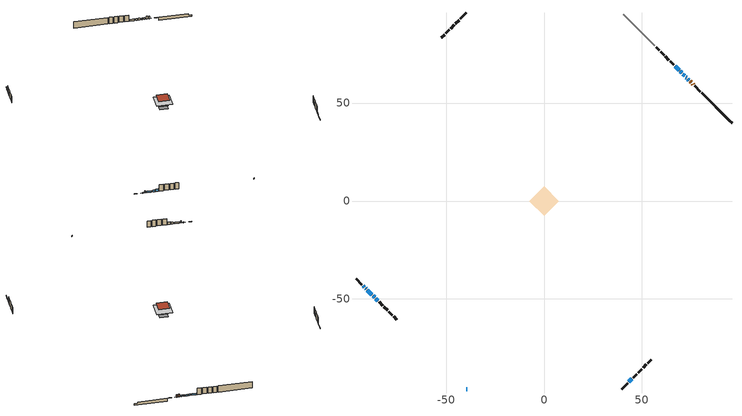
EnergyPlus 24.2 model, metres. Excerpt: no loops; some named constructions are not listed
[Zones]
conditioned space
 floor outside (Floor1 construction): -3.93,0 0,3.93 3.93,0 0,-3.93 z1.37
 floor adiabatic (AdiabaticFloorConstruction): -7.63,0 0,7.63 7.63,0 0,-7.63 z3.81
 floor foundation (Slab1 construction): -3.96,0 0,3.96 3.96,0 0,-3.96 z-0.98
 wall outside (RimJoist1 construction): 39.75,-95.96 42.69,-93.02 / -95.96,-39.75 -93.02,-42.69 / -39.75,95.96 -42.69,93.02 / 79.87,55.83 76.93,58.78 z1.37:1.67
 wall outside (AdiabaticWallConstruction 1): 76.27,59.43 75.85,59.86 / 75.19,60.51 74.61,61.1 z1.37:3.4
 wall outside (AdiabaticWallConstruction): 73.95,61.75 73.48,62.23 / -90.15,-45.56 -87.93,-47.78 / 72.82,62.88 72.45,63.26 / 71.79,63.92 70.91,64.8 / 43.35,-92.36 44.89,-90.82 / 70.25,65.45 69.59,66.12 / 68.93,66.77 66.94,68.76 z1.37:2.59; -92.36,-43.34 -91.75,-43.96 z1.37:1.93; -91.09,-44.61 -90.8,-44.9 z1.37:3.05; -87.27,-48.44 -86.48,-49.23 z1.37:2.87; -85.82,-49.88 -84.81,-50.89 z1.37:3.35; -39.75,-95.96 -39.19,-95.96 z1.37:2.29
 wall outside (Wall1 construction): 45.55,-90.16 47.38,-88.33 / -84.16,-51.55 -82.33,-53.38 / -43.35,92.36 -45.18,90.53 / 66.29,69.42 64.46,71.25 z1.37:6.25
 wall outside (Wall2 construction): 48.03,-87.67 49.88,-85.82 / -81.67,-54.04 -79.82,-55.89 / -45.83,89.87 -47.68,88.02 / 63.8,71.91 61.95,73.76 z1.37:6.25
 wall outside (Wall3 construction): 50.54,-85.17 52.29,-83.42 / -79.16,-56.54 -77.41,-58.29 / -48.34,87.36 -50.09,85.62 / 61.29,74.41 59.54,76.16 z1.37:6.25
 wall outside (Wall4 construction): 52.95,-82.76 54.62,-81.09 / -76.76,-58.95 -75.09,-60.62 / -50.75,84.96 -52.42,83.29 / 58.89,76.82 57.21,78.49 z1.37:6.25
 wall foundation (FoundationWall1 construction): 80.53,55.18,-0.98 80.53,55.18,1.37 94.42,41.29,1.37 94.42,41.29,0.3 95.96,39.75,0.3 95.96,39.75,-0.98
 wall adiabatic (Wall5 construction): 56.56,79.15 40.4,95.3 z1.37:6.25
 window (WindowConstruction): 73.95,61.75 73.48,62.22 z1.37:2.59
 window (WindowConstruction 7): -92.36,-43.35 -91.75,-43.96 z1.37:1.93
 window (WindowConstruction 8): -91.09,-44.61 -90.81,-44.9 z1.37:3.05
 window (WindowConstruction 9): -90.15,-45.56 -87.93,-47.78 z1.37:2.59
 window (WindowConstruction 11): 72.82,62.88 72.45,63.26 z1.37:2.59
 window (WindowConstruction 1): 71.79,63.92 70.91,64.8 z1.37:2.59
 window (WindowConstruction 2): 43.35,-92.36 44.89,-90.82 z1.37:2.59
 window (WindowConstruction 3): -87.27,-48.44 -86.48,-49.23 z1.37:2.87
 window (WindowConstruction 4): -85.82,-49.88 -84.81,-50.89 z1.37:3.35
 window (WindowConstruction 5): 70.25,65.46 69.59,66.12 z1.37:2.59
 window (WindowConstruction 6): 68.93,66.77 66.94,68.76 z1.37:2.59
 window (WindowConstruction 10): -39.75,-95.96 -39.19,-95.96 z1.37:2.28
 door (Door): 76.27,59.43 75.85,59.86 z1.37:3.4
 door (Door 1): 75.19,60.51 74.61,61.1 z1.37:3.4
 ceiling adiabatic (AdiabaticFloorConstruction): 0,-7.63 7.63,0 0,7.63 -7.63,0 z3.81
 roof outside (Roof1 construction): 0,5.37 -5.37,0 0,-5.37 5.37,0 z6.25
[EnergyManagementSystem:OutputVariable] Type of Data in Variable=Summed; Update Frequency=ZoneTimestep
Name | EMS Variable | EMS Program or Subroutine | Units
loads_clg_windows_conduction_annual_outvar; Energy Management System Output Variable 31 | loads_clg_windows_conduction | component_loads_program | J
loads_clg_windows_solar_annual_outvar; Energy Management System Output Variable 32 | loads_clg_windows_solar | component_loads_program | J
loads_clg_skylights_conduction_annual_outvar; Energy Management System Output Variable 33 | loads_clg_skylights_conduction | component_loads_program | J
loads_clg_skylights_solar_annual_outvar; Energy Management System Output Variable 34 | loads_clg_skylights_solar | component_loads_program | J
loads_clg_floors_annual_outvar; Energy Management System Output Variable 35 | loads_clg_floors | component_loads_program | J
loads_clg_slabs_annual_outvar; Energy Management System Output Variable 36 | loads_clg_slabs | component_loads_program | J
loads_clg_internal_mass_annual_outvar; Energy Management System Output Variable 37 | loads_clg_internal_mass | component_loads_program | J
loads_clg_infil_annual_outvar; Energy Management System Output Variable 38 | loads_clg_infil | component_loads_program | J
loads_clg_natvent_annual_outvar; Energy Management System Output Variable 39 | loads_clg_natvent | component_loads_program | J
loads_clg_mechvent_annual_outvar; Energy Management System Output Variable 40 | loads_clg_mechvent | component_loads_program | J
loads_clg_whf_annual_outvar; Energy Management System Output Variable 41 | loads_clg_whf | component_loads_program | J
loads_clg_ducts_annual_outvar; Energy Management System Output Variable 42 | loads_clg_ducts | component_loads_program | J
loads_clg_intgains_annual_outvar; Energy Management System Output Variable 43 | loads_clg_intgains | component_loads_program | J
loads_clg_lighting_annual_outvar; Energy Management System Output Variable 44 | loads_clg_lighting | component_loads_program | J
loads_htg_tot_annual_outvar; Energy Management System Output Variable 1; Energy Management System Output Variable 45 | loads_htg_tot | total_loads_program | J
loads_clg_tot_annual_outvar; Energy Management System Output Variable 2; Energy Management System Output Variable 46 | loads_clg_tot | total_loads_program | J
Energy Management System Output Variable 3 | htg_unmet_hours | unmet_hours_program | hr
Energy Management System Output Variable 4 | clg_unmet_hours | unmet_hours_program | hr
Energy Management System Output Variable 5 | loads_htg_roofs | component_loads_program | J
Energy Management System Output Variable 6 | loads_htg_ceilings | component_loads_program | J
Energy Management System Output Variable 7 | loads_htg_walls | component_loads_program | J
Energy Management System Output Variable 8 | loads_htg_rim_joists | component_loads_program | J
Energy Management System Output Variable 9 | loads_htg_foundation_walls | component_loads_program | J
Energy Management System Output Variable 10 | loads_htg_doors | component_loads_program | J
Energy Management System Output Variable 11 | loads_htg_windows_conduction | component_loads_program | J
Energy Management System Output Variable 12 | loads_htg_windows_solar | component_loads_program | J
Energy Management System Output Variable 13 | loads_htg_skylights_conduction | component_loads_program | J
Energy Management System Output Variable 14 | loads_htg_skylights_solar | component_loads_program | J
Energy Management System Output Variable 15 | loads_htg_floors | component_loads_program | J
Energy Management System Output Variable 16 | loads_htg_slabs | component_loads_program | J
Energy Management System Output Variable 17 | loads_htg_internal_mass | component_loads_program | J
Energy Management System Output Variable 18 | loads_htg_infil | component_loads_program | J
Energy Management System Output Variable 19 | loads_htg_natvent | component_loads_program | J
Energy Management System Output Variable 20 | loads_htg_mechvent | component_loads_program | J
Energy Management System Output Variable 21 | loads_htg_whf | component_loads_program | J
Energy Management System Output Variable 22 | loads_htg_ducts | component_loads_program | J
Energy Management System Output Variable 23 | loads_htg_intgains | component_loads_program | J
Energy Management System Output Variable 24 | loads_htg_lighting | component_loads_program | J
Energy Management System Output Variable 25 | loads_clg_roofs | component_loads_program | J
Energy Management System Output Variable 26 | loads_clg_ceilings | component_loads_program | J
Energy Management System Output Variable 27 | loads_clg_walls | component_loads_program | J
Energy Management System Output Variable 28 | loads_clg_rim_joists | component_loads_program | J
Energy Management System Output Variable 29 | loads_clg_foundation_walls | component_loads_program | J
Energy Management System Output Variable 30 | loads_clg_doors | component_loads_program | J
[Schedule:Day:Interval]
interior lighting schedule day: No, 01:00, 0.108182, 04:00, 0.0901515, 05:00, 0.0991667, 06:00, 0.162273, 07:00, 0.270455, 08:00, 0.342576, 10:00, 0.369621, 11:00, 0.351591, 12:00, 0.333561, 13:00, 0.324545, 14:00, 0.31553, 15:00, 0.333561, 16:00, 0.369621, 17:00, 0.450758, 18:00, 0.585985, 19:00, 0.775303, 20:00, 0.955606, 21:00, 0.991667, 22:00, 0.712197, 23:00, 0.360606, 24:00, 0.162273
interior lighting schedule day 1: No, 01:00, 0.100909, 04:00, 0.0840909, 05:00, 0.0925, 06:00, 0.151364, 07:00, 0.252273, 08:00, 0.319545, 10:00, 0.344773, 11:00, 0.327955, 12:00, 0.311136, 13:00, 0.302727, 14:00, 0.294318, 15:00, 0.311136, 16:00, 0.344773, 17:00, 0.420455, 18:00, 0.546591, 19:00, 0.723182, 20:00, 0.891364, 21:00, 0.925, 22:00, 0.664318, 23:00, 0.336364, 24:00, 0.151364
interior lighting schedule day 2: No, 01:00, 0.0927273, 04:00, 0.0772727, 05:00, 0.085, 06:00, 0.139091, 07:00, 0.231818, 08:00, 0.293636, 10:00, 0.316818, 11:00, 0.301364, 12:00, 0.285909, 13:00, 0.278182, 14:00, 0.270455, 15:00, 0.285909, 16:00, 0.316818, 17:00, 0.386364, 18:00, 0.502273, 19:00, 0.664545, 20:00, 0.819091, 21:00, 0.85, 22:00, 0.610455, 23:00, 0.309091, 24:00, 0.139091
interior lighting schedule day 3: No, 01:00, 0.0845455, 04:00, 0.0704545, 05:00, 0.0775, 06:00, 0.126818, 07:00, 0.211364, 08:00, 0.267727, 10:00, 0.288864, 11:00, 0.274773, 12:00, 0.260682, 13:00, 0.253636, 14:00, 0.246591, 15:00, 0.260682, 16:00, 0.288864, 17:00, 0.352273, 18:00, 0.457955, 19:00, 0.605909, 20:00, 0.746818, 21:00, 0.775, 22:00, 0.556591, 23:00, 0.281818, 24:00, 0.126818
interior lighting schedule day 4: No, 01:00, 0.0763636, 04:00, 0.0636364, 05:00, 0.07, 06:00, 0.114545, 07:00, 0.190909, 08:00, 0.241818, 10:00, 0.260909, 11:00, 0.248182, 12:00, 0.235455, 13:00, 0.229091, 14:00, 0.222727, 15:00, 0.235455, 16:00, 0.260909, 17:00, 0.318182, 18:00, 0.413636, 19:00, 0.547273, 20:00, 0.674545, 21:00, 0.7, 22:00, 0.502727, 23:00, 0.254545, 24:00, 0.114545
interior lighting schedule day 5: No, 01:00, 0.0727273, 04:00, 0.0606061, 05:00, 0.0666667, 06:00, 0.109091, 07:00, 0.181818, 08:00, 0.230303, 10:00, 0.248485, 11:00, 0.236364, 12:00, 0.224242, 13:00, 0.218182, 14:00, 0.212121, 15:00, 0.224242, 16:00, 0.248485, 17:00, 0.30303, 18:00, 0.393939, 19:00, 0.521212, 20:00, 0.642424, 21:00, 0.666667, 22:00, 0.478788, 23:00, 0.242424, 24:00, 0.109091
interior lighting schedule day 6: No, 01:00, 0.0745455, 04:00, 0.0621212, 05:00, 0.0683333, 06:00, 0.111818, 07:00, 0.186364, 08:00, 0.236061, 10:00, 0.254697, 11:00, 0.242273, 12:00, 0.229848, 13:00, 0.223636, 14:00, 0.217424, 15:00, 0.229848, 16:00, 0.254697, 17:00, 0.310606, 18:00, 0.403788, 19:00, 0.534242, 20:00, 0.658485, 21:00, 0.683333, 22:00, 0.490758, 23:00, 0.248485, 24:00, 0.111818
interior lighting schedule day 7: No, 01:00, 0.08, 04:00, 0.0666667, 05:00, 0.0733333, 06:00, 0.12, 07:00, 0.2, 08:00, 0.253333, 10:00, 0.273333, 11:00, 0.26, 12:00, 0.246667, 13:00, 0.24, 14:00, 0.233333, 15:00, 0.246667, 16:00, 0.273333, 17:00, 0.333333, 18:00, 0.433333, 19:00, 0.573333, 20:00, 0.706667, 21:00, 0.733333, 22:00, 0.526667, 23:00, 0.266667, 24:00, 0.12
interior lighting schedule day 8: No, 01:00, 0.0890909, 04:00, 0.0742424, 05:00, 0.0816667, 06:00, 0.133636, 07:00, 0.222727, 08:00, 0.282121, 10:00, 0.304394, 11:00, 0.289545, 12:00, 0.274697, 13:00, 0.267273, 14:00, 0.259848, 15:00, 0.274697, 16:00, 0.304394, 17:00, 0.371212, 18:00, 0.482576, 19:00, 0.638485, 20:00, 0.78697, 21:00, 0.816667, 22:00, 0.586515, 23:00, 0.29697, 24:00, 0.133636
interior lighting schedule day 9: No, 01:00, 0.0972727, 04:00, 0.0810606, 05:00, 0.0891667, 06:00, 0.145909, 07:00, 0.243182, 08:00, 0.30803, 10:00, 0.332348, 11:00, 0.316136, 12:00, 0.299924, 13:00, 0.291818, 14:00, 0.283712, 15:00, 0.299924, 16:00, 0.332348, 17:00, 0.405303, 18:00, 0.526894, 19:00, 0.697121, 20:00, 0.859242, 21:00, 0.891667, 22:00, 0.640379, 23:00, 0.324242, 24:00, 0.145909
interior lighting schedule day 10: No, 01:00, 0.105455, 04:00, 0.0878788, 05:00, 0.0966667, 06:00, 0.158182, 07:00, 0.263636, 08:00, 0.333939, 10:00, 0.360303, 11:00, 0.342727, 12:00, 0.325152, 13:00, 0.316364, 14:00, 0.307576, 15:00, 0.325152, 16:00, 0.360303, 17:00, 0.439394, 18:00, 0.571212, 19:00, 0.755758, 20:00, 0.931515, 21:00, 0.966667, 22:00, 0.694242, 23:00, 0.351515, 24:00, 0.158182
interior lighting schedule day 11: No, 01:00, 0.109091, 04:00, 0.0909091, 05:00, 0.1, 06:00, 0.163636, 07:00, 0.272727, 08:00, 0.345455, 10:00, 0.372727, 11:00, 0.354545, 12:00, 0.336364, 13:00, 0.327273, 14:00, 0.318182, 15:00, 0.336364, 16:00, 0.372727, 17:00, 0.454545, 18:00, 0.590909, 19:00, 0.781818, 20:00, 0.963636, 21:00, 1, 22:00, 0.718182, 23:00, 0.363636, 24:00, 0.163636
interior lighting schedule default day; occupants schedule default day; clothes dryer schedule default day; cooking range schedule default day; mech vent bath fan 0 schedule default day; mech vent bath fan 1 schedule default day; mech vent range fan 0 schedule default day; misc plug loads schedule default day; general water use schedule default day; heating setpoint default day; cooling setpoint default day; clothes dryer exhaust 0 schedule default day; cooling season schedule day; cooling season schedule day 2; cooling season schedule default day; exterior lighting schedule default day; natural vent schedule default day: No, 24:00, 0
occupants schedule day: No, 05:00, 0.426829, 06:00, 0.719512, 07:00, 1, 08:00, 0.670732, 09:00, 0.329268, 14:00, 0.170732, 15:00, 0.231707, 16:00, 0.329268, 17:00, 0.5, 18:00, 0.670732, 19:00, 0.829268, 21:00, 1, 22:00, 0.853659, 23:00, 0.646341, 24:00, 0.426829
clothes dryer schedule day; clothes dryer exhaust 0 schedule day: No, 01:00, 0.123457, 02:00, 0.0740741, 03:00, 0.0493827, 04:00, 0.0246914, 05:00, 0.0493827, 06:00, 0.0740741, 07:00, 0.197531, 08:00, 0.395062, 09:00, 0.592593, 10:00, 0.839506, 11:00, 0.962963, 12:00, 1, 13:00, 0.91358, 14:00, 0.82716, 15:00, 0.716049, 16:00, 0.753086, 17:00, 0.679012, 18:00, 0.666667, 20:00, 0.62963, 21:00, 0.641975, 22:00, 0.666667, 23:00, 0.54321, 24:00, 0.296296
cooking range schedule day: No, 05:00, 0.0597015, 06:00, 0.11194, 07:00, 0.171642, 08:00, 0.291045, 11:00, 0.343284, 12:00, 0.402985, 13:00, 0.462687, 14:00, 0.343284, 15:00, 0.291045, 16:00, 0.402985, 17:00, 0.567164, 18:00, 1, 19:00, 0.850746, 20:00, 0.432836, 21:00, 0.291045, 22:00, 0.231343, 23:00, 0.171642, 24:00, 0.11194
mech vent bath fan 0 schedule day; mech vent bath fan 1 schedule day: No, 07:00, 0, 08:00, 1, 09:00, 0.2, 24:00, 0
mech vent range fan 0 schedule day: No, 18:00, 0, 19:00, 1, 20:00, 0.2, 24:00, 0
misc plug loads schedule day: No, 06:00, 0.705882, 07:00, 0.745098, 08:00, 0.803922, 15:00, 0.823529, 16:00, 0.862745, 17:00, 0.921569, 18:00, 0.980392, 19:00, 1, 20:00, 0.980392, 21:00, 0.941176, 22:00, 0.862745, 23:00, 0.784314, 24:00, 0.72549
general water use schedule day: No, 01:00, 0.315068, 03:00, 0.287671, 04:00, 0.342466, 05:00, 0.369863, 06:00, 0.520548, 07:00, 0.60274, 08:00, 0.534247, 10:00, 0.506849, 11:00, 0.465753, 14:00, 0.479452, 15:00, 0.534247, 16:00, 0.589041, 17:00, 0.69863, 18:00, 0.876712, 19:00, 0.890411, 20:00, 0.986301, 21:00, 1, 22:00, 0.863014, 23:00, 0.616438, 24:00, 0.465753
heating setpoint day: No, 07:00, 18, 23:00, 21, 24:00, 18
cooling setpoint day: No, 24:00, 25
cooling season schedule day 1: No, 24:00, 1
exterior lighting schedule day: No, 01:00, 0.566667, 03:00, 0.524167, 05:00, 0.495833, 06:00, 0.5525, 07:00, 0.623333, 08:00, 0.580833, 09:00, 0.439167, 10:00, 0.354167, 12:00, 0.34, 13:00, 0.354167, 14:00, 0.396667, 15:00, 0.425, 16:00, 0.495833, 17:00, 0.623333, 18:00, 0.793333, 19:00, 0.906667, 20:00, 0.963333, 21:00, 0.991667, 22:00, 0.920833, 23:00, 0.793333, 24:00, 0.665833
exterior lighting schedule day 1: No, 01:00, 0.528571, 03:00, 0.488929, 05:00, 0.4625, 06:00, 0.515357, 07:00, 0.581429, 08:00, 0.541786, 09:00, 0.409643, 10:00, 0.330357, 12:00, 0.317143, 13:00, 0.330357, 14:00, 0.37, 15:00, 0.396429, 16:00, 0.4625, 17:00, 0.581429, 18:00, 0.74, 19:00, 0.845714, 20:00, 0.898571, 21:00, 0.925, 22:00, 0.858929, 23:00, 0.74, 24:00, 0.621071
exterior lighting schedule day 10: No, 01:00, 0.552381, 03:00, 0.510952, 05:00, 0.483333, 06:00, 0.538571, 07:00, 0.607619, 08:00, 0.56619, 09:00, 0.428095, 10:00, 0.345238, 12:00, 0.331429, 13:00, 0.345238, 14:00, 0.386667, 15:00, 0.414286, 16:00, 0.483333, 17:00, 0.607619, 18:00, 0.773333, 19:00, 0.88381, 20:00, 0.939048, 21:00, 0.966667, 22:00, 0.897619, 23:00, 0.773333, 24:00, 0.649048
exterior lighting schedule day 11: No, 01:00, 0.571429, 03:00, 0.528571, 05:00, 0.5, 06:00, 0.557143, 07:00, 0.628571, 08:00, 0.585714, 09:00, 0.442857, 10:00, 0.357143, 12:00, 0.342857, 13:00, 0.357143, 14:00, 0.4, 15:00, 0.428571, 16:00, 0.5, 17:00, 0.628571, 18:00, 0.8, 19:00, 0.914286, 20:00, 0.971429, 21:00, 1, 22:00, 0.928571, 23:00, 0.8, 24:00, 0.671429
exterior lighting schedule day 2: No, 01:00, 0.485714, 03:00, 0.449286, 05:00, 0.425, 06:00, 0.473571, 07:00, 0.534286, 08:00, 0.497857, 09:00, 0.376429, 10:00, 0.303571, 12:00, 0.291429, 13:00, 0.303571, 14:00, 0.34, 15:00, 0.364286, 16:00, 0.425, 17:00, 0.534286, 18:00, 0.68, 19:00, 0.777143, 20:00, 0.825714, 21:00, 0.85, 22:00, 0.789286, 23:00, 0.68, 24:00, 0.570714
exterior lighting schedule day 3: No, 01:00, 0.442857, 03:00, 0.409643, 05:00, 0.3875, 06:00, 0.431786, 07:00, 0.487143, 08:00, 0.453929, 09:00, 0.343214, 10:00, 0.276786, 12:00, 0.265714, 13:00, 0.276786, 14:00, 0.31, 15:00, 0.332143, 16:00, 0.3875, 17:00, 0.487143, 18:00, 0.62, 19:00, 0.708571, 20:00, 0.752857, 21:00, 0.775, 22:00, 0.719643, 23:00, 0.62, 24:00, 0.520357
exterior lighting schedule day 4: No, 01:00, 0.4, 03:00, 0.37, 05:00, 0.35, 06:00, 0.39, 07:00, 0.44, 08:00, 0.41, 09:00, 0.31, 10:00, 0.25, 12:00, 0.24, 13:00, 0.25, 14:00, 0.28, 15:00, 0.3, 16:00, 0.35, 17:00, 0.44, 18:00, 0.56, 19:00, 0.64, 20:00, 0.68, 21:00, 0.7, 22:00, 0.65, 23:00, 0.56, 24:00, 0.47
exterior lighting schedule day 5: No, 01:00, 0.380952, 03:00, 0.352381, 05:00, 0.333333, 06:00, 0.371429, 07:00, 0.419048, 08:00, 0.390476, 09:00, 0.295238, 10:00, 0.238095, 12:00, 0.228571, 13:00, 0.238095, 14:00, 0.266667, 15:00, 0.285714, 16:00, 0.333333, 17:00, 0.419048, 18:00, 0.533333, 19:00, 0.609524, 20:00, 0.647619, 21:00, 0.666667, 22:00, 0.619048, 23:00, 0.533333, 24:00, 0.447619
exterior lighting schedule day 6: No, 01:00, 0.390476, 03:00, 0.36119, 05:00, 0.341667, 06:00, 0.380714, 07:00, 0.429524, 08:00, 0.400238, 09:00, 0.302619, 10:00, 0.244048, 12:00, 0.234286, 13:00, 0.244048, 14:00, 0.273333, 15:00, 0.292857, 16:00, 0.341667, 17:00, 0.429524, 18:00, 0.546667, 19:00, 0.624762, 20:00, 0.66381, 21:00, 0.683333, 22:00, 0.634524, 23:00, 0.546667, 24:00, 0.45881
exterior lighting schedule day 7: No, 01:00, 0.419048, 03:00, 0.387619, 05:00, 0.366667, 06:00, 0.408571, 07:00, 0.460952, 08:00, 0.429524, 09:00, 0.324762, 10:00, 0.261905, 12:00, 0.251429, 13:00, 0.261905, 14:00, 0.293333, 15:00, 0.314286, 16:00, 0.366667, 17:00, 0.460952, 18:00, 0.586667, 19:00, 0.670476, 20:00, 0.712381, 21:00, 0.733333, 22:00, 0.680952, 23:00, 0.586667, 24:00, 0.492381
exterior lighting schedule day 8: No, 01:00, 0.466667, 03:00, 0.431667, 05:00, 0.408333, 06:00, 0.455, 07:00, 0.513333, 08:00, 0.478333, 09:00, 0.361667, 10:00, 0.291667, 12:00, 0.28, 13:00, 0.291667, 14:00, 0.326667, 15:00, 0.35, 16:00, 0.408333, 17:00, 0.513333, 18:00, 0.653333, 19:00, 0.746667, 20:00, 0.793333, 21:00, 0.816667, 22:00, 0.758333, 23:00, 0.653333, 24:00, 0.548333
exterior lighting schedule day 9: No, 01:00, 0.509524, 03:00, 0.47131, 05:00, 0.445833, 06:00, 0.496786, 07:00, 0.560476, 08:00, 0.522262, 09:00, 0.394881, 10:00, 0.318452, 12:00, 0.305714, 13:00, 0.318452, 14:00, 0.356667, 15:00, 0.382143, 16:00, 0.445833, 17:00, 0.560476, 18:00, 0.713333, 19:00, 0.815238, 20:00, 0.86619, 21:00, 0.891667, 22:00, 0.827976, 23:00, 0.713333, 24:00, 0.59869
[Schedule:Week:Daily]
heating setpoint Week Rule - Jan1-Dec31: heating setpoint day, heating setpoint day, heating setpoint day, heating setpoint day, heating setpoint day, heating setpoint day, heating setpoint day, heating setpoint default day, heating setpoint default day, heating setpoint default day, heating setpoint default day, heating setpoint default day
cooling setpoint Week Rule - Jan1-Dec31: cooling setpoint day, cooling setpoint day, cooling setpoint day, cooling setpoint day, cooling setpoint day, cooling setpoint day, cooling setpoint day, cooling setpoint default day, cooling setpoint default day, cooling setpoint default day, cooling setpoint default day, cooling setpoint default day
clothes dryer exhaust 0 schedule Week Rule - Jan1-Dec31: clothes dryer exhaust 0 schedule day, clothes dryer exhaust 0 schedule day, clothes dryer exhaust 0 schedule day, clothes dryer exhaust 0 schedule day, clothes dryer exhaust 0 schedule day, clothes dryer exhaust 0 schedule day, clothes dryer exhaust 0 schedule day, clothes dryer exhaust 0 schedule default day, clothes dryer exhaust 0 schedule default day, clothes dryer exhaust 0 schedule default day, clothes dryer exhaust 0 schedule default day, clothes dryer exhaust 0 schedule default day
cooling season schedule Week Rule - Jan1-May26: cooling season schedule day, cooling season schedule day, cooling season schedule day, cooling season schedule day, cooling season schedule day, cooling season schedule day, cooling season schedule day, cooling season schedule default day, cooling season schedule default day, cooling season schedule default day, cooling season schedule default day, cooling season schedule default day
cooling season schedule Week Rule - May27-Jun2: cooling season schedule day, cooling season schedule day, cooling season schedule day, cooling season schedule day, cooling season schedule day, cooling season schedule day 1, cooling season schedule day 1, cooling season schedule default day, cooling season schedule default day, cooling season schedule default day, cooling season schedule default day, cooling season schedule default day
cooling season schedule Week Rule - Jun3-Sep29: cooling season schedule day 1, cooling season schedule day 1, cooling season schedule day 1, cooling season schedule day 1, cooling season schedule day 1, cooling season schedule day 1, cooling season schedule day 1, cooling season schedule default day, cooling season schedule default day, cooling season schedule default day, cooling season schedule default day, cooling season schedule default day
cooling season schedule Week Rule - Sep30-Oct6: cooling season schedule day 1, cooling season schedule day 2, cooling season schedule day 2, cooling season schedule day 2, cooling season schedule day 2, cooling season schedule day 2, cooling season schedule day 2, cooling season schedule default day, cooling season schedule default day, cooling season schedule default day, cooling season schedule default day, cooling season schedule default day
cooling season schedule Week Rule - Oct7-Dec31: cooling season schedule day 2, cooling season schedule day 2, cooling season schedule day 2, cooling season schedule day 2, cooling season schedule day 2, cooling season schedule day 2, cooling season schedule day 2, cooling season schedule default day, cooling season schedule default day, cooling season schedule default day, cooling season schedule default day, cooling season schedule default day
exterior lighting schedule Week Rule - Aug26-Sep1: exterior lighting schedule day 7, exterior lighting schedule day 7, exterior lighting schedule day 7, exterior lighting schedule day 7, exterior lighting schedule day 7, exterior lighting schedule day 7, exterior lighting schedule day 8, exterior lighting schedule default day, exterior lighting schedule default day, exterior lighting schedule default day, exterior lighting schedule default day, exterior lighting schedule default day
exterior lighting schedule Week Rule - Sep2-Sep29: exterior lighting schedule day 8, exterior lighting schedule day 8, exterior lighting schedule day 8, exterior lighting schedule day 8, exterior lighting schedule day 8, exterior lighting schedule day 8, exterior lighting schedule day 8, exterior lighting schedule default day, exterior lighting schedule default day, exterior lighting schedule default day, exterior lighting schedule default day, exterior lighting schedule default day
exterior lighting schedule Week Rule - Sep30-Oct6: exterior lighting schedule day 8, exterior lighting schedule day 9, exterior lighting schedule day 9, exterior lighting schedule day 9, exterior lighting schedule day 9, exterior lighting schedule day 9, exterior lighting schedule day 9, exterior lighting schedule default day, exterior lighting schedule default day, exterior lighting schedule default day, exterior lighting schedule default day, exterior lighting schedule default day
exterior lighting schedule Week Rule - Oct7-Oct27: exterior lighting schedule day 9, exterior lighting schedule day 9, exterior lighting schedule day 9, exterior lighting schedule day 9, exterior lighting schedule day 9, exterior lighting schedule day 9, exterior lighting schedule day 9, exterior lighting schedule default day, exterior lighting schedule default day, exterior lighting schedule default day, exterior lighting schedule default day, exterior lighting schedule default day
exterior lighting schedule Week Rule - Oct28-Nov3: exterior lighting schedule day 9, exterior lighting schedule day 9, exterior lighting schedule day 9, exterior lighting schedule day 9, exterior lighting schedule day 10, exterior lighting schedule day 10, exterior lighting schedule day 10, exterior lighting schedule default day, exterior lighting schedule default day, exterior lighting schedule default day, exterior lighting schedule default day, exterior lighting schedule default day
exterior lighting schedule Week Rule - Nov4-Nov24: exterior lighting schedule day 10, exterior lighting schedule day 10, exterior lighting schedule day 10, exterior lighting schedule day 10, exterior lighting schedule day 10, exterior lighting schedule day 10, exterior lighting schedule day 10, exterior lighting schedule default day, exterior lighting schedule default day, exterior lighting schedule default day, exterior lighting schedule default day, exterior lighting schedule default day
exterior lighting schedule Week Rule - Nov25-Dec1: exterior lighting schedule day 10, exterior lighting schedule day 10, exterior lighting schedule day 10, exterior lighting schedule day 10, exterior lighting schedule day 10, exterior lighting schedule day 10, exterior lighting schedule day 11, exterior lighting schedule default day, exterior lighting schedule default day, exterior lighting schedule default day, exterior lighting schedule default day, exterior lighting schedule default day
exterior lighting schedule Week Rule - Dec2-Dec31: exterior lighting schedule day 11, exterior lighting schedule day 11, exterior lighting schedule day 11, exterior lighting schedule day 11, exterior lighting schedule day 11, exterior lighting schedule day 11, exterior lighting schedule day 11, exterior lighting schedule default day, exterior lighting schedule default day, exterior lighting schedule default day, exterior lighting schedule default day, exterior lighting schedule default day
natural vent schedule Week Rule - Jan1-Dec31: natural vent schedule default day, natural vent schedule default day, natural vent schedule default day, natural vent schedule default day, natural vent schedule default day, natural vent schedule default day, natural vent schedule default day, natural vent schedule default day, natural vent schedule default day, natural vent schedule default day, natural vent schedule default day, natural vent schedule default day
[Schedule:Year]
heating setpoint: heating setpoint Week Rule - Jan1-Dec31, 1, 1, 12, 31
cooling setpoint: cooling setpoint Week Rule - Jan1-Dec31, 1, 1, 12, 31
clothes dryer exhaust 0 schedule: clothes dryer exhaust 0 schedule Week Rule - Jan1-Dec31, 1, 1, 12, 31
cooling season schedule: cooling season schedule Week Rule - Jan1-May26, 1, 1, 5, 26, cooling season schedule Week Rule - May27-Jun2, 5, 27, 6, 2, cooling season schedule Week Rule - Jun3-Sep29, 6, 3, 9, 29, cooling season schedule Week Rule - Sep30-Oct6, 9, 30, 10, 6, cooling season schedule Week Rule - Oct7-Dec31, 10, 7, 12, 31
natural vent schedule: natural vent schedule Week Rule - Jan1-Dec31, 1, 1, 12, 31
